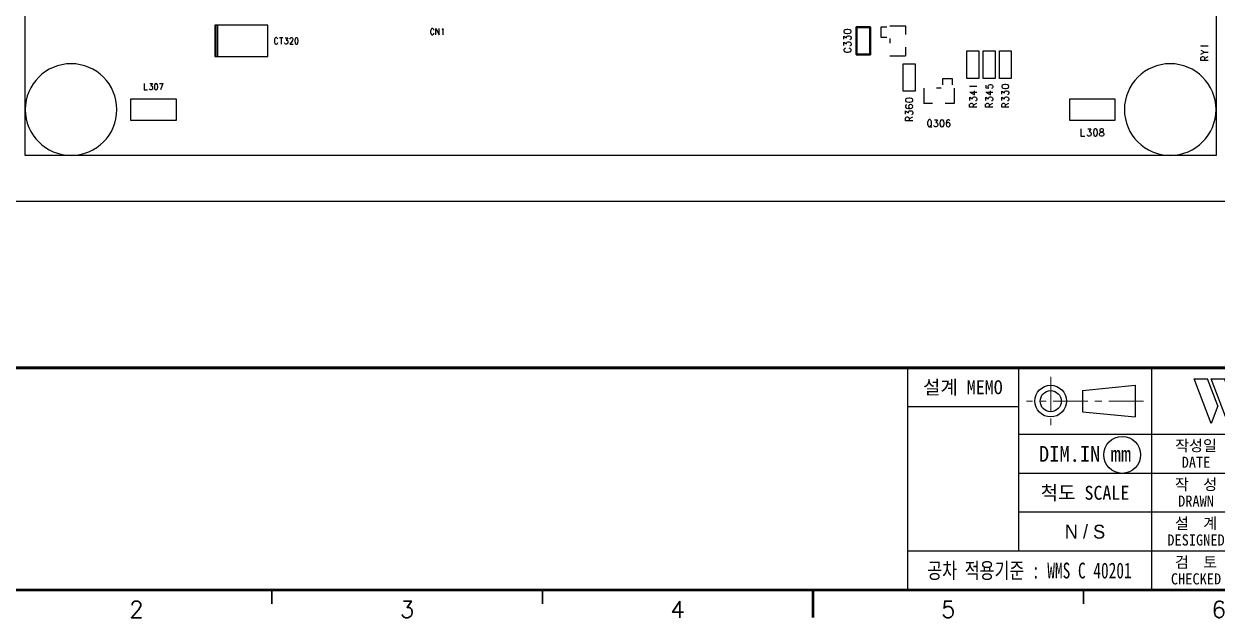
# Model space of a CAD drawing. Extents: x 295 to 953, y 10 to 290.
# Drawn here: x 544.8 to 759.8, y 9.8 to 116.9 of the extents above; entities that cross this region are included whole.
import ezdxf
from ezdxf.enums import TextEntityAlignment as Align

# ---------------------------------------------------------------- set-up
doc = ezdxf.new("R2010")
doc.units = 0
doc.header["$LTSCALE"] = 5
doc.header["$MEASUREMENT"] = 0
doc.linetypes.add('CENTER', pattern=[2, 1.25, -0.25, 0.25, -0.25])
doc.layers.get('0').update_dxf_attribs({"linetype": 'CONTINUOUS', "lineweight": 25})
for name, color, linetype in [('13_C-SILK_GBR', 7, 'CONTINUOUS'), ('SHEET', 3, 'CONTINUOUS'), ('문자', 4, 'CONTINUOUS'), ('테두리', 3, 'CONTINUOUS')]:
    doc.layers.add(name, color=color, linetype=linetype)
doc.layers.add('2', color=2, linetype='CENTER', lineweight=13)
doc.layers.add('6', color=6, linetype='CONTINUOUS', lineweight=13)
doc.styles.add('MARK', font='ARLRDBD.TTF')
doc.styles.get("Standard").update_dxf_attribs({"font": 'simplex.shx'})
doc.styles.add('굴림', font='')
doc.styles.add('굴림체', font='')
doc.styles.get('굴림').set_extended_font_data('Gulim')
doc.styles.get('굴림체').set_extended_font_data('GulimChe')

# ---------------------------------------------------------------- blocks, each defined once
blk = doc.blocks.new('B')
at = {"layer": '문자'}
blk.add_hatch(color=256, dxfattribs=at).paths.add_polyline_path([(13.79, 10), (15.31, 6), (16.84, 10)])
at = {"color": 4, "const_width": 0.6}
blk.add_lwpolyline([(48.46, 10.32, 1), (49.06, 10.32, 1)], format="xyb", close=True, dxfattribs=at)
at = {"layer": '문자'}
for p, q in [((10.73, 2), (7.68, 10)), ((7.68, 10), (10.09, 10)), ((11.94, 5.16), (10.09, 10)), ((10.73, 10), (13.15, 10)), ((13.79, 2), (10.73, 10)), ((14.99, 5.16), (13.15, 10)), ((13.79, 10), (16.84, 10)), ((15.31, 6), (13.79, 10)), ((16.84, 10), (15.31, 6)), ((11.94, 5.16), (10.73, 2)), ((14.99, 5.16), (13.79, 2))]:
    blk.add_line(p, q, dxfattribs=at)
at = {"layer": '문자', "style": 'MARK', "oblique": 15}
blk.add_text('WOOJIN', height=6.5, dxfattribs=at).set_placement((36.4, 6), align=Align.MIDDLE_CENTER)
blk = doc.blocks.new('C')
at = {"layer": '2'}
for p, q in [((252.83, 53.35), (252.83, 44.65)), ((269.53, 49), (248.48, 49))]:
    blk.add_line(p, q, dxfattribs=at)
at = {"layer": 'SHEET'}
for p, q in [((227, 55), (227, 15)), ((247, 55), (247, 22)), ((271, 55), (271, 15)), ((271, 55), (271, 15)), ((247, 48), (227, 48)), ((333, 43), (247, 43)), ((333, 36), (247, 36)), ((311, 29), (247, 29)), ((311, 22), (227, 22))]:
    blk.add_line(p, q, dxfattribs=at)
at = {"layer": 'SHEET', "color": 4}
for p, q in [((258.53, 50.9), (268.03, 51.85)), ((268.03, 51.85), (268.03, 46.15)), ((258.53, 50.9), (258.53, 47.1)), ((258.53, 47.1), (268.03, 46.15))]:
    blk.add_line(p, q, dxfattribs=at)
for radius in [2.85, 1.9]:
    blk.add_circle((252.83, 49), radius, dxfattribs=at)
at = {"layer": 'SHEET'}
blk.add_circle((265.7, 39.32), 3.32, dxfattribs=at)
at = {"layer": '테두리'}
for points, const_width in [([(15, 285), (15, 15), (405, 15), (405, 285), (15, 285)], 0.5), ([(15, 55), (405, 55)], 0.5), ([(112.5, 12.5), (112.5, 15)], 0.3), ([(161.25, 12.5), (161.25, 15)], 0.3), ([(210, 10), (210, 15)], 0.5), ([(258.75, 12.5), (258.75, 15)], 0.3)]:
    blk.add_lwpolyline(points, dxfattribs=dict(at, const_width=const_width))
blk.add_blockref('B', (271, 43))
at = {"layer": '문자', "style": '굴림체'}
for s, height, p in [('설계 MEMO', 2.5, (237, 51.5)), ('DIM.IN mm', 2.85, (259, 39.5)), ('작성일', 2, (279, 41)), ('DATE', 2, (279, 38)), ('작  성', 2, (279, 34)), ('척도 SCALE', 2.5, (259, 32.5)), ('DRAWN', 2, (279, 31)), ('설  계', 2, (279, 27)), ('DESIGNED', 2, (279, 24)), ('검  토', 2, (279, 20)), ('CHECKED', 2, (279, 17))]:
    blk.add_text(s, height=height, dxfattribs=at).set_placement(p, align=Align.MIDDLE_CENTER)
at = {"layer": '문자', "style": '굴림체', "width": 0.75}
blk.add_text('공차 적용기준 : WMS C 40201', height=2.85, dxfattribs=at).set_placement((249, 18.5), align=Align.MIDDLE_CENTER)
at = {"layer": '문자'}
for s, p in [('2', (88.12, 11.5)), ('3', (136.88, 11.5)), ('4', (185.62, 11.5)), ('5', (234.38, 11.5)), ('6', (283.12, 11.5))]:
    blk.add_text(s, height=3, dxfattribs=at).set_placement(p, align=Align.MIDDLE)

msp = doc.modelspace()

# ---------------------------------------------------------------- linework, layer by layer
at = {"layer": '13_C-SILK_GBR'}
for p, q in [((545.08, 93.25), (545.08, 241.75)), ((759.58, 241.75), (759.58, 93.25)), ((579.73, 116.68), (579.23, 116.68)), ((579.4, 116.68), (579.23, 116.68)), ((579.23, 116.68), (579.23, 111.07)), ((579.56, 116.68), (579.4, 116.68)), ((579.4, 116.68), (579.4, 111.07)), ((579.73, 116.68), (579.73, 111.07)), ((588.8, 116.68), (579.73, 116.68)), ((588.8, 111.07), (588.8, 116.68)), ((618.34, 116.1), (618.26, 116.03)), ((618.5, 116.1), (618.34, 116.1)), ((618.58, 116.03), (618.5, 116.1)), ((619.03, 114.95), (619.03, 116.1)), ((619.03, 116.1), (619.63, 114.95)), ((619.63, 114.95), (619.63, 116.1)), ((620.23, 115.93), (620.31, 116.08)), ((620.31, 116.08), (620.31, 114.95)), ((694.75, 116.38), (694.79, 116.42)), ((694.79, 116.42), (694.75, 116.38)), ((694.75, 116.35), (694.75, 116.38)), ((694.75, 116.38), (694.75, 116.32)), ((694.75, 111.4), (694.75, 116.35)), ((694.75, 116.32), (694.79, 116.28)), ((694.79, 116.42), (694.84, 116.42)), ((694.82, 116.42), (694.79, 116.42)), ((697.29, 116.42), (694.82, 116.42)), ((694.82, 116.28), (697.29, 116.28)), ((694.84, 116.42), (694.88, 116.38)), ((694.88, 116.35), (694.88, 111.4)), ((697.22, 116.38), (697.26, 116.42)), ((697.22, 116.35), (697.22, 116.38)), ((697.22, 111.4), (697.22, 116.35)), ((697.26, 116.42), (697.32, 116.42)), ((697.29, 116.28), (697.32, 116.28)), ((697.32, 116.42), (697.36, 116.38)), ((697.36, 116.38), (697.32, 116.42)), ((697.32, 116.28), (697.36, 116.32)), ((697.36, 116.32), (697.36, 116.38)), ((697.36, 116.35), (697.36, 111.4)), ((700.26, 116.35), (699.19, 116.35)), ((699.19, 116.35), (699.19, 114.54)), ((700.84, 116.6), (703.64, 116.6)), ((703.64, 116.6), (703.64, 115.03)), ((589.99, 114.17), (589.95, 114.02)), ((589.95, 114.02), (589.95, 113.73)), ((590.03, 114.28), (589.99, 114.17)), ((590.11, 114.38), (590.03, 114.28)), ((590.19, 114.45), (590.11, 114.38)), ((590.35, 114.45), (590.19, 114.45)), ((590.43, 114.38), (590.35, 114.45)), ((590.51, 114.28), (590.43, 114.38)), ((590.55, 114.17), (590.51, 114.28)), ((590.88, 114.45), (591.48, 114.45)), ((591.18, 114.45), (591.18, 113.3)), ((591.89, 114.43), (592.36, 114.43)), ((592.36, 114.43), (592.1, 114)), ((592.1, 114), (592.23, 114)), ((592.23, 114), (592.31, 113.94)), ((592.31, 113.94), (592.36, 113.89)), ((592.77, 114.22), (592.81, 114.33)), ((592.77, 114.17), (592.77, 114.22)), ((592.81, 114.33), (592.85, 114.38)), ((592.85, 114.38), (592.94, 114.45)), ((592.94, 114.45), (593.11, 114.45)), ((593.11, 114.45), (593.19, 114.38)), ((593.24, 114.02), (593.15, 113.84)), ((593.19, 114.38), (593.24, 114.33)), ((593.24, 114.33), (593.28, 114.22)), ((593.28, 114.12), (593.24, 114.02)), ((593.28, 114.22), (593.28, 114.12)), ((593.69, 114.22), (593.65, 113.94)), ((593.65, 113.94), (593.65, 113.79)), ((593.78, 114.38), (593.69, 114.22)), ((593.91, 114.43), (593.78, 114.38)), ((593.99, 114.43), (593.91, 114.43)), ((594.12, 114.38), (593.99, 114.43)), ((594.2, 114.22), (594.12, 114.38)), ((594.25, 113.94), (594.2, 114.22)), ((594.25, 113.79), (594.25, 113.94)), ((618.14, 115.82), (618.1, 115.67)), ((618.1, 115.67), (618.1, 115.38)), ((618.1, 115.38), (618.14, 115.23)), ((618.18, 115.93), (618.14, 115.82)), ((618.14, 115.23), (618.18, 115.1)), ((618.26, 116.03), (618.18, 115.93)), ((618.18, 115.1), (618.26, 115)), ((618.26, 115), (618.34, 114.95)), ((618.34, 114.95), (618.5, 114.95)), ((618.5, 114.95), (618.58, 115)), ((618.66, 115.93), (618.58, 116.03)), ((618.58, 115), (618.66, 115.1)), ((618.7, 115.82), (618.66, 115.93)), ((618.66, 115.1), (618.7, 115.23)), ((620.19, 115.87), (620.23, 115.93)), ((692.58, 115.76), (692.52, 115.61)), ((692.52, 115.61), (692.52, 115.51)), ((692.52, 115.51), (692.58, 115.35)), ((692.52, 114.17), (692.52, 114.74)), ((692.52, 114.74), (693.02, 114.43)), ((692.77, 115.86), (692.58, 115.76)), ((692.58, 115.35), (692.77, 115.24)), ((693.09, 115.92), (692.77, 115.86)), ((692.77, 115.24), (693.09, 115.19)), ((693.02, 114.59), (693.09, 114.69)), ((693.02, 114.43), (693.02, 114.59)), ((693.27, 115.92), (693.09, 115.92)), ((693.09, 115.19), (693.27, 115.19)), ((693.09, 114.69), (693.15, 114.74)), ((693.15, 114.74), (693.33, 114.8)), ((693.59, 115.86), (693.27, 115.92)), ((693.27, 115.19), (693.59, 115.24)), ((693.33, 114.8), (693.47, 114.8)), ((693.47, 114.8), (693.65, 114.74)), ((693.77, 115.76), (693.59, 115.86)), ((693.59, 115.24), (693.77, 115.35)), ((693.7, 114.12), (693.59, 114.07)), ((693.65, 114.74), (693.77, 114.64)), ((693.77, 114.17), (693.7, 114.12)), ((693.83, 115.61), (693.77, 115.76)), ((693.77, 115.35), (693.83, 115.51)), ((693.77, 114.64), (693.83, 114.49)), ((693.83, 114.33), (693.77, 114.17)), ((693.83, 115.51), (693.83, 115.61)), ((693.83, 114.49), (693.83, 114.33)), ((699.19, 114.54), (700.26, 114.54)), ((700.84, 114.29), (700.84, 113.46)), ((589.95, 113.73), (589.99, 113.58)), ((589.99, 113.58), (590.03, 113.45)), ((590.03, 113.45), (590.11, 113.35)), ((590.11, 113.35), (590.19, 113.3)), ((590.19, 113.3), (590.35, 113.3)), ((590.35, 113.3), (590.43, 113.35)), ((590.43, 113.35), (590.51, 113.45)), ((590.51, 113.45), (590.55, 113.58)), ((591.84, 113.4), (591.8, 113.51)), ((591.89, 113.35), (591.84, 113.4)), ((592.01, 113.3), (591.89, 113.35)), ((592.14, 113.3), (592.01, 113.3)), ((592.27, 113.35), (592.14, 113.3)), ((592.36, 113.45), (592.27, 113.35)), ((592.36, 113.89), (592.4, 113.73)), ((592.4, 113.61), (592.36, 113.45)), ((592.4, 113.73), (592.4, 113.61)), ((593.15, 113.84), (592.73, 113.3)), ((592.73, 113.3), (593.33, 113.3)), ((593.65, 113.79), (593.69, 113.51)), ((593.69, 113.51), (593.78, 113.35)), ((593.78, 113.35), (593.91, 113.3)), ((593.91, 113.3), (593.99, 113.3)), ((593.99, 113.3), (594.12, 113.35)), ((594.12, 113.35), (594.2, 113.51)), ((594.2, 113.51), (594.25, 113.79)), ((692.58, 112.4), (692.51, 112.31)), ((692.51, 112.31), (692.51, 112.11)), ((692.51, 112.11), (692.58, 112.02)), ((692.52, 113.05), (692.52, 113.62)), ((692.52, 113.62), (693.02, 113.31)), ((692.7, 112.51), (692.58, 112.4)), ((692.58, 112.02), (692.7, 111.92)), ((692.83, 112.56), (692.7, 112.51)), ((692.7, 111.92), (692.83, 111.87)), ((692.83, 111.87), (693.01, 111.83)), ((693.01, 111.83), (693.33, 111.83)), ((693.02, 113.47), (693.09, 113.57)), ((693.02, 113.31), (693.02, 113.47)), ((693.09, 113.57), (693.15, 113.62)), ((693.15, 113.62), (693.33, 113.68)), ((693.33, 113.68), (693.47, 113.68)), ((693.33, 111.83), (693.5, 111.87)), ((693.47, 113.68), (693.65, 113.62)), ((693.65, 112.51), (693.5, 112.56)), ((693.5, 111.87), (693.65, 111.92)), ((693.7, 113), (693.59, 112.95)), ((693.65, 113.62), (693.77, 113.52)), ((693.77, 112.4), (693.65, 112.51)), ((693.65, 111.92), (693.77, 112.02)), ((693.77, 113.05), (693.7, 113)), ((693.77, 113.52), (693.83, 113.37)), ((693.83, 113.21), (693.77, 113.05)), ((693.83, 112.31), (693.77, 112.4)), ((693.77, 112.02), (693.83, 112.11)), ((693.83, 113.37), (693.83, 113.21)), ((693.83, 112.11), (693.83, 112.31)), ((703.64, 112.72), (703.64, 111.15)), ((714.69, 107.1), (714.69, 112.05)), ((714.69, 112.05), (716.83, 112.05)), ((716.83, 112.05), (716.83, 107.1)), ((717.62, 107.1), (717.62, 112.05)), ((717.62, 112.05), (719.77, 112.05)), ((719.77, 112.05), (719.77, 107.1)), ((720.56, 107.1), (720.56, 112.05)), ((720.56, 112.05), (722.7, 112.05)), ((722.7, 112.05), (722.7, 107.1)), ((756.86, 112.18), (757.5, 111.81)), ((756.86, 111.45), (757.5, 111.81)), ((757.05, 112.91), (756.87, 113)), ((756.87, 113), (758.18, 113)), ((757.12, 112.85), (757.05, 112.91)), ((757.5, 111.81), (758.18, 111.81)), ((579.23, 111.07), (579.4, 111.07)), ((579.4, 111.07), (579.73, 111.07)), ((579.73, 111.07), (588.8, 111.07)), ((694.79, 111.47), (694.75, 111.43)), ((694.75, 111.43), (694.75, 111.37)), ((694.75, 111.37), (694.79, 111.33)), ((694.79, 111.33), (694.75, 111.37)), ((694.82, 111.47), (694.79, 111.47)), ((694.84, 111.33), (694.79, 111.33)), ((697.29, 111.47), (694.82, 111.47)), ((694.82, 111.33), (697.29, 111.33)), ((694.88, 111.37), (694.84, 111.33)), ((694.88, 111.4), (694.88, 111.37)), ((697.26, 111.33), (697.22, 111.37)), ((697.32, 111.33), (697.26, 111.33)), ((697.29, 111.33), (697.32, 111.33)), ((697.36, 111.43), (697.32, 111.47)), ((697.36, 111.37), (697.32, 111.33)), ((697.32, 111.33), (697.36, 111.37)), ((697.36, 111.37), (697.36, 111.43)), ((697.36, 111.4), (697.36, 111.37)), ((700.84, 111.15), (703.64, 111.15)), ((703.23, 104.8), (703.23, 109.75)), ((703.23, 109.75), (705.38, 109.75)), ((705.38, 109.75), (705.38, 104.8)), ((756.86, 110.79), (756.93, 110.95)), ((756.86, 110.33), (756.86, 110.79)), ((758.18, 110.33), (756.86, 110.33)), ((756.93, 110.95), (757, 111)), ((757, 111), (757.12, 111.06)), ((757.12, 111.06), (757.23, 111.06)), ((757.23, 111.06), (757.36, 111)), ((757.36, 111), (757.44, 110.95)), ((757.44, 110.95), (757.5, 110.79)), ((757.5, 110.68), (758.18, 111.06)), ((757.5, 110.79), (757.5, 110.33)), ((566.49, 106.2), (566.49, 105.05)), ((567.5, 106.18), (567.97, 106.18)), ((567.97, 106.18), (567.71, 105.75)), ((567.71, 105.75), (567.84, 105.75)), ((567.84, 105.75), (567.93, 105.69)), ((567.93, 105.69), (567.97, 105.64)), ((567.97, 105.64), (568.02, 105.48)), ((568.02, 105.36), (567.97, 105.2)), ((568.02, 105.48), (568.02, 105.36)), ((568.38, 105.97), (568.34, 105.69)), ((568.34, 105.69), (568.34, 105.54)), ((568.34, 105.54), (568.38, 105.26)), ((568.46, 106.13), (568.38, 105.97)), ((568.6, 106.18), (568.46, 106.13)), ((568.68, 106.18), (568.6, 106.18)), ((568.81, 106.13), (568.68, 106.18)), ((568.89, 105.97), (568.81, 106.13)), ((568.94, 105.69), (568.89, 105.97)), ((568.89, 105.26), (568.94, 105.54)), ((568.94, 105.54), (568.94, 105.69)), ((569.26, 106.18), (569.86, 106.18)), ((569.86, 106.18), (569.43, 105.05)), ((706.94, 105.38), (706.94, 102.57)), ((710.08, 105.38), (709.25, 105.38)), ((712.14, 107.03), (710.33, 107.03)), ((710.33, 107.03), (710.33, 105.96)), ((712.14, 105.96), (712.14, 107.03)), ((712.39, 105.38), (712.39, 102.57)), ((716.83, 107.1), (714.69, 107.1)), ((715.39, 105.64), (715.21, 105.72)), ((715.21, 105.72), (716.51, 105.72)), ((715.45, 105.58), (715.39, 105.64)), ((719.77, 107.1), (717.62, 107.1)), ((718.1, 105.91), (718.1, 105.4)), ((718.1, 105.4), (718.66, 105.34)), ((718.54, 105.7), (718.6, 105.86)), ((718.54, 105.55), (718.54, 105.7)), ((718.6, 105.4), (718.54, 105.55)), ((718.6, 105.86), (718.72, 105.96)), ((718.66, 105.34), (718.6, 105.4)), ((718.72, 105.96), (718.9, 106.02)), ((718.9, 106.02), (719.04, 106.02)), ((719.04, 106.02), (719.22, 105.96)), ((719.28, 105.34), (719.16, 105.29)), ((719.22, 105.96), (719.34, 105.86)), ((719.34, 105.4), (719.28, 105.34)), ((719.34, 105.86), (719.4, 105.7)), ((719.4, 105.55), (719.34, 105.4)), ((719.4, 105.7), (719.4, 105.55)), ((722.7, 107.1), (720.56, 107.1)), ((721.05, 105.86), (720.99, 105.71)), ((720.99, 105.71), (720.99, 105.61)), ((720.99, 105.61), (721.05, 105.45)), ((721.23, 105.96), (721.05, 105.86)), ((721.05, 105.45), (721.23, 105.34)), ((721.55, 106.02), (721.23, 105.96)), ((721.23, 105.34), (721.55, 105.29)), ((721.73, 106.02), (721.55, 106.02)), ((722.05, 105.96), (721.73, 106.02)), ((721.73, 105.29), (722.05, 105.34)), ((722.23, 105.86), (722.05, 105.96)), ((722.05, 105.34), (722.23, 105.45)), ((722.29, 105.71), (722.23, 105.86)), ((722.23, 105.45), (722.29, 105.61)), ((722.29, 105.61), (722.29, 105.71)), ((572.3, 103.4), (564.05, 103.4)), ((564.05, 103.4), (564.05, 99.6)), ((566.49, 105.05), (567.09, 105.05)), ((567.46, 105.15), (567.42, 105.26)), ((567.5, 105.1), (567.46, 105.15)), ((567.62, 105.05), (567.5, 105.1)), ((567.76, 105.05), (567.62, 105.05)), ((567.88, 105.1), (567.76, 105.05)), ((567.97, 105.2), (567.88, 105.1)), ((568.38, 105.26), (568.46, 105.1)), ((568.46, 105.1), (568.6, 105.05)), ((568.6, 105.05), (568.68, 105.05)), ((568.68, 105.05), (568.81, 105.1)), ((568.81, 105.1), (568.89, 105.26)), ((572.3, 99.6), (572.3, 103.4)), ((705.38, 104.8), (703.23, 104.8)), ((703.72, 103.39), (703.66, 103.23)), ((703.66, 103.23), (703.66, 103.13)), ((703.9, 103.49), (703.72, 103.39)), ((704.22, 103.55), (703.9, 103.49)), ((704.4, 103.55), (704.22, 103.55)), ((704.72, 103.49), (704.4, 103.55)), ((704.9, 103.39), (704.72, 103.49)), ((704.96, 103.23), (704.9, 103.39)), ((704.96, 103.13), (704.96, 103.23)), ((715.21, 104.65), (716.07, 104.17)), ((715.21, 104.65), (716.51, 104.65)), ((715.21, 103.15), (715.21, 103.72)), ((715.21, 103.72), (715.71, 103.41)), ((715.71, 103.57), (715.77, 103.67)), ((715.71, 103.41), (715.71, 103.57)), ((715.77, 103.67), (715.83, 103.72)), ((715.83, 103.72), (716.01, 103.78)), ((716.01, 103.78), (716.15, 103.78)), ((716.07, 104.17), (716.07, 104.9)), ((716.15, 103.78), (716.33, 103.72)), ((716.33, 103.72), (716.45, 103.62)), ((716.45, 103.62), (716.51, 103.47)), ((716.51, 103.31), (716.45, 103.15)), ((716.51, 103.47), (716.51, 103.31)), ((718.1, 104.65), (718.96, 104.17)), ((718.1, 104.65), (719.4, 104.65)), ((718.1, 103.15), (718.1, 103.72)), ((718.1, 103.72), (718.6, 103.41)), ((718.6, 103.57), (718.66, 103.67)), ((718.6, 103.41), (718.6, 103.57)), ((718.66, 103.67), (718.72, 103.72)), ((718.72, 103.72), (718.9, 103.78)), ((718.9, 103.78), (719.04, 103.78)), ((718.96, 104.17), (718.96, 104.9)), ((719.04, 103.78), (719.22, 103.72)), ((719.22, 103.72), (719.34, 103.62)), ((719.34, 103.62), (719.4, 103.47)), ((719.4, 103.31), (719.34, 103.15)), ((719.4, 103.47), (719.4, 103.31)), ((720.99, 104.27), (720.99, 104.84)), ((720.99, 104.84), (721.49, 104.53)), ((720.99, 103.15), (720.99, 103.72)), ((720.99, 103.72), (721.49, 103.41)), ((721.49, 104.69), (721.55, 104.79)), ((721.49, 104.53), (721.49, 104.69)), ((721.49, 103.57), (721.55, 103.67)), ((721.49, 103.41), (721.49, 103.57)), ((721.55, 105.29), (721.73, 105.29)), ((721.55, 104.79), (721.61, 104.84)), ((721.55, 103.67), (721.61, 103.72)), ((721.61, 104.84), (721.79, 104.9)), ((721.61, 103.72), (721.79, 103.78)), ((721.79, 104.9), (721.93, 104.9)), ((721.79, 103.78), (721.93, 103.78)), ((721.93, 104.9), (722.11, 104.84)), ((721.93, 103.78), (722.11, 103.72)), ((722.17, 104.22), (722.05, 104.17)), ((722.11, 104.84), (722.23, 104.74)), ((722.11, 103.72), (722.23, 103.62)), ((722.23, 104.27), (722.17, 104.22)), ((722.23, 104.74), (722.29, 104.59)), ((722.29, 104.43), (722.23, 104.27)), ((722.23, 103.62), (722.29, 103.47)), ((722.29, 103.31), (722.23, 103.15)), ((722.29, 104.59), (722.29, 104.43)), ((722.29, 103.47), (722.29, 103.31)), ((741.43, 103.4), (733.18, 103.4)), ((733.18, 103.4), (733.18, 99.6)), ((741.43, 99.6), (741.43, 103.4)), ((703.66, 103.13), (703.72, 102.97)), ((703.72, 102.31), (703.66, 102.14)), ((703.66, 102.14), (703.66, 102.03)), ((703.66, 102.03), (703.72, 101.86)), ((703.66, 100.68), (703.66, 101.25)), ((703.66, 101.25), (704.16, 100.93)), ((703.72, 102.97), (703.9, 102.87)), ((703.84, 102.37), (703.72, 102.31)), ((703.72, 101.86), (703.9, 101.75)), ((703.9, 102.87), (704.22, 102.82)), ((703.9, 101.75), (704.22, 101.7)), ((704.22, 102.25), (704.16, 102.08)), ((704.16, 102.08), (704.16, 102.03)), ((704.16, 102.03), (704.22, 101.86)), ((704.16, 101.09), (704.22, 101.19)), ((704.16, 100.93), (704.16, 101.09)), ((704.22, 102.82), (704.4, 102.82)), ((704.34, 102.37), (704.22, 102.25)), ((704.22, 101.86), (704.34, 101.75)), ((704.22, 101.7), (704.52, 101.7)), ((704.22, 101.19), (704.28, 101.25)), ((704.28, 101.25), (704.46, 101.3)), ((704.52, 102.43), (704.34, 102.37)), ((704.34, 101.75), (704.52, 101.7)), ((704.4, 102.82), (704.72, 102.87)), ((704.46, 101.3), (704.6, 101.3)), ((704.6, 102.43), (704.52, 102.43)), ((704.52, 101.7), (704.78, 101.75)), ((704.78, 102.37), (704.6, 102.43)), ((704.6, 101.3), (704.78, 101.25)), ((704.72, 102.87), (704.9, 102.97)), ((704.9, 102.25), (704.78, 102.37)), ((704.78, 101.75), (704.9, 101.86)), ((704.78, 101.25), (704.9, 101.14)), ((704.9, 102.97), (704.96, 103.13)), ((704.96, 102.08), (704.9, 102.25)), ((704.9, 101.86), (704.96, 102.03)), ((704.9, 101.14), (704.96, 100.99)), ((704.96, 102.03), (704.96, 102.08)), ((708.51, 102.57), (706.94, 102.57)), ((712.39, 102.57), (710.82, 102.57)), ((715.19, 102.39), (715.27, 102.55)), ((715.19, 101.93), (715.19, 102.39)), ((716.51, 101.93), (715.19, 101.93)), ((715.27, 102.55), (715.33, 102.6)), ((715.33, 102.6), (715.45, 102.66)), ((715.45, 102.66), (715.57, 102.66)), ((715.57, 102.66), (715.69, 102.6)), ((715.69, 102.6), (715.77, 102.55)), ((715.77, 102.55), (715.83, 102.39)), ((715.83, 102.29), (716.51, 102.66)), ((715.83, 102.39), (715.83, 101.93)), ((716.39, 103.1), (716.27, 103.05)), ((716.45, 103.15), (716.39, 103.1)), ((718.08, 102.39), (718.16, 102.55)), ((718.08, 101.93), (718.08, 102.39)), ((719.4, 101.93), (718.08, 101.93)), ((718.16, 102.55), (718.22, 102.6)), ((718.22, 102.6), (718.34, 102.66)), ((718.34, 102.66), (718.46, 102.66)), ((718.46, 102.66), (718.58, 102.6)), ((718.58, 102.6), (718.66, 102.55)), ((718.66, 102.55), (718.72, 102.39)), ((718.72, 102.29), (719.4, 102.66)), ((718.72, 102.39), (718.72, 101.93)), ((719.28, 103.1), (719.16, 103.05)), ((719.34, 103.15), (719.28, 103.1)), ((720.97, 102.39), (721.05, 102.55)), ((720.97, 101.93), (720.97, 102.39)), ((722.29, 101.93), (720.97, 101.93)), ((721.05, 102.55), (721.11, 102.6)), ((721.11, 102.6), (721.23, 102.66)), ((721.23, 102.66), (721.35, 102.66)), ((721.35, 102.66), (721.47, 102.6)), ((721.47, 102.6), (721.55, 102.55)), ((721.55, 102.55), (721.61, 102.39)), ((721.61, 102.29), (722.29, 102.66)), ((721.61, 102.39), (721.61, 101.93)), ((722.17, 103.1), (722.05, 103.05)), ((722.23, 103.15), (722.17, 103.1)), ((564.05, 99.6), (572.3, 99.6)), ((703.64, 99.92), (703.72, 100.07)), ((703.64, 99.45), (703.64, 99.92)), ((704.96, 99.45), (703.64, 99.45)), ((703.72, 100.07), (703.78, 100.12)), ((703.78, 100.12), (703.9, 100.18)), ((703.9, 100.18), (704.02, 100.18)), ((704.02, 100.18), (704.14, 100.12)), ((704.14, 100.12), (704.22, 100.07)), ((704.22, 100.07), (704.28, 99.92)), ((704.28, 99.81), (704.96, 100.18)), ((704.28, 99.92), (704.28, 99.45)), ((704.84, 100.63), (704.72, 100.57)), ((704.9, 100.68), (704.84, 100.63)), ((704.96, 100.83), (704.9, 100.68)), ((704.96, 100.99), (704.96, 100.83)), ((707.66, 99.36), (707.62, 99.19)), ((707.62, 99.19), (707.62, 98.86)), ((707.7, 99.49), (707.66, 99.36)), ((707.8, 99.61), (707.7, 99.49)), ((707.89, 99.69), (707.8, 99.61)), ((708.07, 99.69), (707.89, 99.69)), ((708.16, 99.61), (708.07, 99.69)), ((708.25, 99.49), (708.16, 99.61)), ((708.3, 99.36), (708.25, 99.49)), ((708.35, 99.19), (708.3, 99.36)), ((708.35, 98.86), (708.35, 99.19)), ((708.84, 99.67), (709.41, 99.67)), ((709.41, 99.67), (709.1, 99.17)), ((709.1, 99.17), (709.26, 99.17)), ((709.26, 99.17), (709.36, 99.1)), ((709.36, 99.1), (709.41, 99.04)), ((709.41, 99.04), (709.47, 98.86)), ((709.91, 99.42), (709.86, 99.1)), ((709.86, 99.1), (709.86, 98.92)), ((709.86, 98.92), (709.91, 98.6)), ((710.01, 99.61), (709.91, 99.42)), ((710.17, 99.67), (710.01, 99.61)), ((710.28, 99.67), (710.17, 99.67)), ((710.43, 99.61), (710.28, 99.67)), ((710.53, 99.42), (710.43, 99.61)), ((710.59, 99.1), (710.53, 99.42)), ((710.53, 98.6), (710.59, 98.92)), ((710.59, 98.92), (710.59, 99.1)), ((711.03, 99.42), (710.98, 99.1)), ((710.98, 99.1), (710.98, 98.81)), ((711.03, 98.99), (710.98, 98.81)), ((711.15, 99.61), (711.03, 99.42)), ((711.15, 99.1), (711.03, 98.99)), ((711.32, 99.67), (711.15, 99.61)), ((711.32, 99.17), (711.15, 99.1)), ((711.43, 99.67), (711.32, 99.67)), ((711.37, 99.17), (711.32, 99.17)), ((711.54, 99.1), (711.37, 99.17)), ((711.6, 99.61), (711.43, 99.67)), ((711.65, 98.99), (711.54, 99.1)), ((711.65, 99.49), (711.6, 99.61)), ((711.71, 98.81), (711.65, 98.99)), ((733.18, 99.6), (741.43, 99.6)), ((707.62, 98.86), (707.66, 98.69)), ((707.66, 98.69), (707.7, 98.54)), ((707.7, 98.54), (707.8, 98.42)), ((707.8, 98.42), (707.89, 98.37)), ((707.89, 98.37), (708.07, 98.37)), ((708.03, 98.6), (708.3, 98.24)), ((708.07, 98.37), (708.16, 98.42)), ((708.16, 98.42), (708.25, 98.54)), ((708.25, 98.54), (708.3, 98.69)), ((708.3, 98.69), (708.35, 98.86)), ((708.79, 98.49), (708.74, 98.6)), ((708.84, 98.42), (708.79, 98.49)), ((709, 98.37), (708.84, 98.42)), ((709.16, 98.37), (709, 98.37)), ((709.31, 98.42), (709.16, 98.37)), ((709.41, 98.54), (709.31, 98.42)), ((709.47, 98.72), (709.41, 98.54)), ((709.47, 98.86), (709.47, 98.72)), ((709.91, 98.6), (710.01, 98.42)), ((710.01, 98.42), (710.17, 98.37)), ((710.17, 98.37), (710.28, 98.37)), ((710.28, 98.37), (710.43, 98.42)), ((710.43, 98.42), (710.53, 98.6)), ((710.98, 98.81), (711.03, 98.54)), ((711.03, 98.54), (711.15, 98.42)), ((711.15, 98.42), (711.32, 98.37)), ((711.32, 98.37), (711.37, 98.37)), ((711.37, 98.37), (711.54, 98.42)), ((711.54, 98.42), (711.65, 98.54)), ((711.65, 98.54), (711.71, 98.72)), ((711.71, 98.72), (711.71, 98.81)), ((735.25, 98.04), (735.25, 96.72)), ((736.43, 96.84), (736.38, 96.95)), ((736.48, 96.77), (736.43, 96.84)), ((736.48, 98.02), (737.05, 98.02)), ((736.63, 96.72), (736.48, 96.77)), ((737.05, 98.02), (736.73, 97.52)), ((736.73, 97.52), (736.9, 97.52)), ((736.95, 96.77), (736.79, 96.72)), ((736.9, 97.52), (737, 97.45)), ((737.05, 96.89), (736.95, 96.77)), ((737, 97.45), (737.05, 97.39)), ((737.05, 97.39), (737.11, 97.21)), ((737.11, 97.07), (737.05, 96.89)), ((737.11, 97.21), (737.11, 97.07)), ((737.55, 97.77), (737.5, 97.45)), ((737.5, 97.45), (737.5, 97.27)), ((737.5, 97.27), (737.55, 96.95)), ((737.65, 97.96), (737.55, 97.77)), ((737.55, 96.95), (737.65, 96.77)), ((737.81, 98.02), (737.65, 97.96)), ((737.65, 96.77), (737.81, 96.72)), ((737.91, 98.02), (737.81, 98.02)), ((738.07, 97.96), (737.91, 98.02)), ((737.91, 96.72), (738.07, 96.77)), ((738.17, 97.77), (738.07, 97.96)), ((738.07, 96.77), (738.17, 96.95)), ((738.23, 97.45), (738.17, 97.77)), ((738.17, 96.95), (738.23, 97.27)), ((738.23, 97.27), (738.23, 97.45)), ((738.62, 97.16), (738.67, 97.27)), ((738.62, 96.95), (738.62, 97.16)), ((738.67, 96.84), (738.62, 96.95)), ((738.72, 97.96), (738.67, 97.84)), ((738.67, 97.84), (738.67, 97.71)), ((738.67, 97.71), (738.72, 97.57)), ((738.67, 97.27), (738.77, 97.39)), ((738.72, 96.77), (738.67, 96.84)), ((738.88, 98.02), (738.72, 97.96)), ((738.72, 97.57), (738.83, 97.52)), ((738.88, 96.72), (738.72, 96.77)), ((738.77, 97.39), (738.93, 97.45)), ((738.83, 97.52), (739.04, 97.45)), ((739.09, 98.02), (738.88, 98.02)), ((738.93, 97.45), (739.14, 97.52)), ((739.04, 97.45), (739.19, 97.39)), ((739.24, 97.96), (739.09, 98.02)), ((739.24, 96.77), (739.09, 96.72)), ((739.14, 97.52), (739.24, 97.57)), ((739.19, 97.39), (739.29, 97.27)), ((739.29, 97.84), (739.24, 97.96)), ((739.24, 97.57), (739.29, 97.71)), ((739.29, 96.84), (739.24, 96.77)), ((739.29, 97.71), (739.29, 97.84)), ((739.29, 97.27), (739.35, 97.16)), ((739.35, 96.95), (739.29, 96.84)), ((739.35, 97.16), (739.35, 96.95)), ((735.25, 96.72), (735.98, 96.72)), ((736.79, 96.72), (736.63, 96.72)), ((737.81, 96.72), (737.91, 96.72)), ((739.09, 96.72), (738.88, 96.72)), ((759.58, 93.25), (545.08, 93.25)), ((505.48, 85), (865.18, 85))]:
    msp.add_line(p, q, dxfattribs=at)
for centre, start, end in [((553.33, 101.5), 0, 180), ((751.33, 101.5), 0, 180), ((553.33, 101.5), 180, 0), ((751.33, 101.5), 180, 0)]:
    msp.add_arc(centre, 8.25, start, end, dxfattribs=at)

# ---------------------------------------------------------------- block references
msp.add_blockref('C', (476.98, 0))

# ---------------------------------------------------------------- texts
at = {"layer": '6', "color": 4, "insert": (573.67, 73.54), "char_height": 3, "width": 36.962, "attachment_point": 4, "style": '굴림체'}
msp.add_mtext('{\\f굴림|b0|i0|c129;\\C7;', dxfattribs=at)
at = {"layer": '문자', "style": '굴림'}
msp.add_text('N / S', height=2.5, dxfattribs=at).set_placement((735.98, 25.5), align=Align.MIDDLE_CENTER)

doc.saveas('drawing.dxf')
